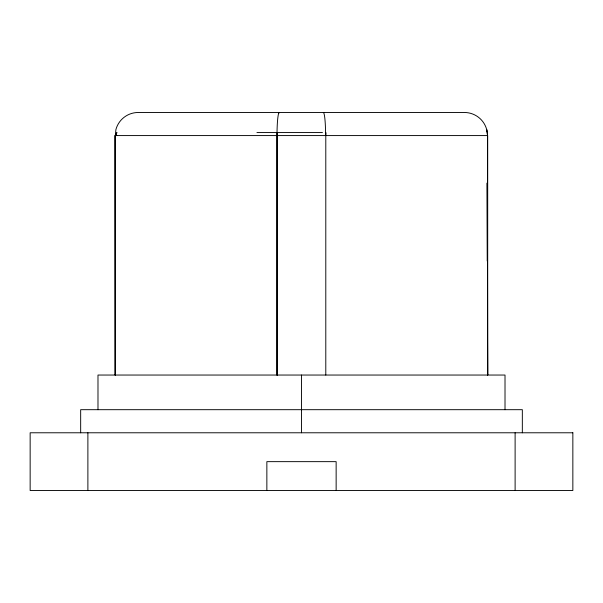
<?xml version="1.0" encoding="UTF-8"?>
<svg xmlns="http://www.w3.org/2000/svg" width="603" height="603" viewBox="0 0 603 603"><rect width="100%" height="100%" fill="white"/><g stroke="black" fill="none" stroke-linecap="round" stroke-linejoin="round"><path stroke-width="0.9" d="M116.123 134.13L116.937 132.562L115.113 135.577L115.113 375.043M256.938 132.562L322.454 132.562M115.309 135.69L115.897 129.6A23.102 23.095 -90 0 1 138.2 112.49L464.4 112.482A23.102 23.087 -90 0 1 487.495 135.577L487.495 317.351M116.025 134.07L116.741 135.577M487.495 135.577L486.711 129.6L486.719 131.477M486.923 183.108L487.232 261.016M487.51 330.436L487.691 375.043L487.691 135.577L115.113 135.577L115.309 375.043L115.309 135.577M487.495 239.497L487.691 375.043M522.334 432.781L522.334 409.686L80.666 409.686L80.666 432.781M515.113 432.781L515.113 490.518M505.013 409.686L505.013 375.043L97.987 375.043L97.987 409.686M336.142 490.518L336.142 461.649L266.858 461.649L266.858 490.518M325.793 375.043L325.793 132.562L325.597 135.577A23.148 2.269 -90 0 0 323.321 112.52M301.5 375.043L301.5 432.781M277.003 375.043L277.026 132.562A23.163 2.276 -90 0 1 279.287 112.512A23.148 2.269 90 0 0 278.692 113.289M87.887 432.781L87.887 490.518M277.207 132.562L277.207 375.043L277.207 132.562M572.85 432.781L30.15 432.781L30.15 490.518L572.85 490.518L572.85 432.781"/></g></svg>
